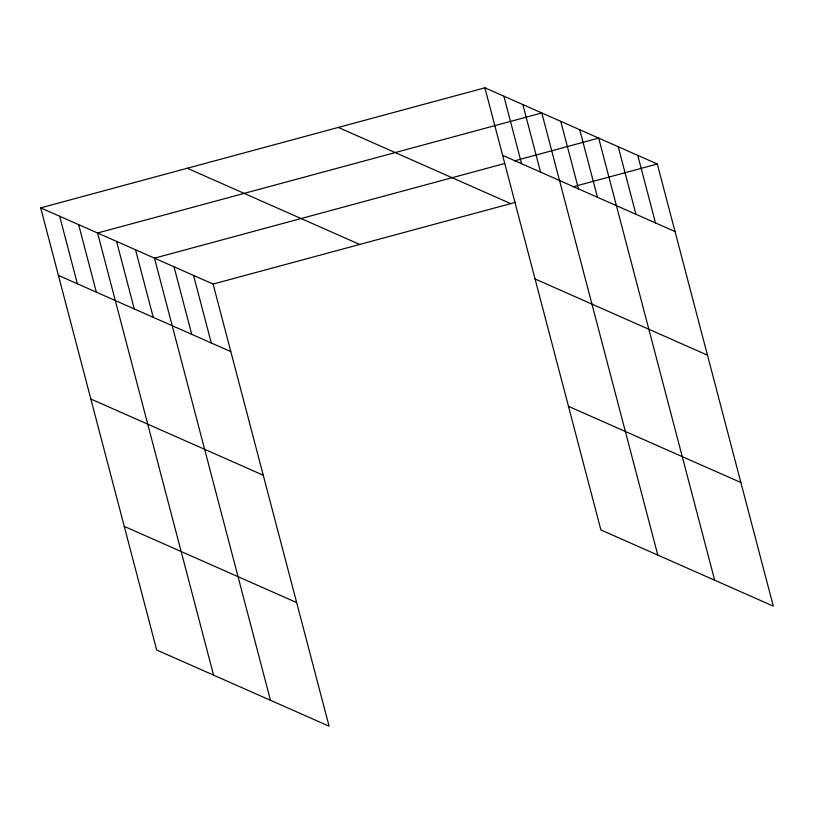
<?xml version="1.0" encoding="UTF-8"?>
<svg xmlns="http://www.w3.org/2000/svg" width="814" height="814" viewBox="0 0 814 814"><rect width="100%" height="100%" fill="white"/><g stroke="black" fill="none" stroke-linecap="round" stroke-linejoin="round"><path stroke-width="1.22" d="M40.7 207.865L213.105 284.066L329.09 726.19L156.685 649.989L40.7 207.865L484.91 87.81L657.315 164.011L773.3 606.135L600.895 529.934L484.91 87.81M504.629 163.522L154.487 258.16L270.472 700.284M514.407 160.887L598.697 138.105L714.682 580.229M213.105 284.066L515.608 202.31M573.025 186.793L657.315 164.011M502.635 155.352L675.03 231.563M338.319 127.432L510.724 203.632M535.063 278.968L707.458 355.169M187.291 168.244L359.686 244.444M568.467 406.328L740.872 482.529M58.425 275.407L230.82 351.607M90.853 399.013L263.248 475.223M124.257 526.373L296.662 602.574M637.769 155.382L655.494 222.924M618.233 146.744L635.958 214.286M579.731 129.721L597.456 197.263M560.765 121.337L578.489 188.889M657.793 555.087L541.798 112.953L97.588 233.008L213.583 675.132M522.842 104.579L540.557 172.12M503.876 96.194L521.591 163.736M193.559 275.427L211.284 342.969M174.023 266.788L191.748 334.34M135.521 249.776L153.236 317.318M116.555 241.392L134.279 308.933M78.632 224.623L96.347 292.175M59.666 216.239L77.381 283.791"/></g></svg>
